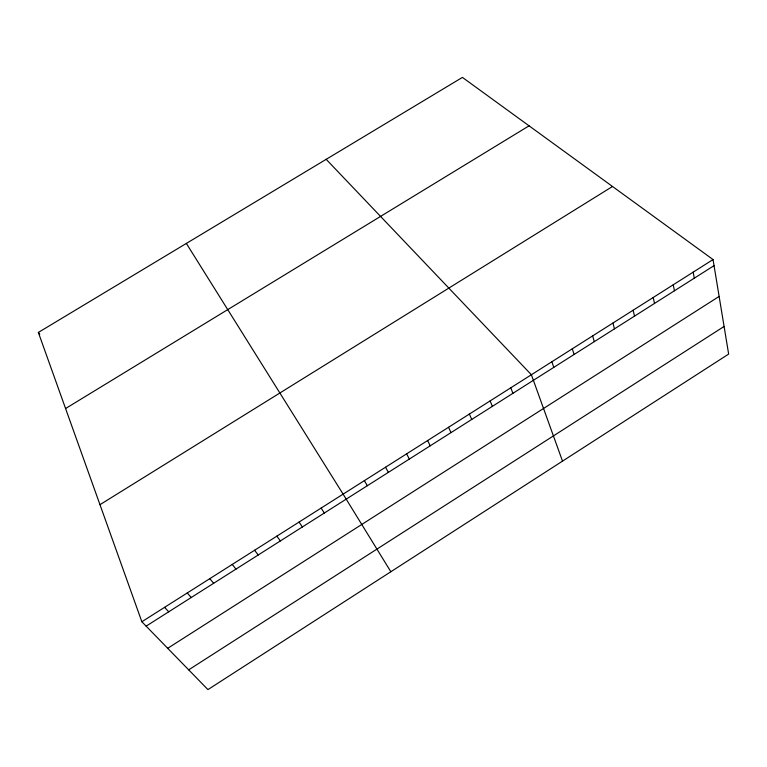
<?xml version="1.0" encoding="UTF-8"?>
<svg xmlns="http://www.w3.org/2000/svg" width="767" height="767" viewBox="0 0 767 767"><rect width="100%" height="100%" fill="white"/><g stroke="black" fill="none" stroke-linecap="round" stroke-linejoin="round"><path stroke-width="1.15" d="M188.682 669.85L724.086 326.454M167.705 648.297L719.13 296.426M141.857 621.749L713.042 259.553L462.424 77.39L38.35 332.437L141.857 621.749L207.934 689.61L728.65 354.076L713.042 259.553M146.133 626.14L714.048 265.641M99.969 504.676L612.517 186.486M65.579 408.533L529.057 125.826M326.186 159.325L531.378 374.747L562.508 461.13M164.598 607.33L168.73 611.788M187.244 592.968L191.242 597.503M209.784 578.673L213.657 583.275M38.35 332.437L39.759 334.182M232.238 564.435L235.977 569.104M254.606 550.255L258.201 555.001M276.868 536.133L280.338 540.946M299.044 522.078L302.38 526.958M321.124 508.07L324.336 513.018M186.352 243.427L343.108 494.13L390.854 571.741M364.363 480.65L367.326 485.732M385.533 467.228L388.37 472.367M406.625 453.863L409.338 459.059M427.622 440.546L430.22 445.809M448.542 427.277L451.015 432.607M469.375 414.065L471.734 419.463M490.123 400.911L492.366 406.366M510.793 387.805L512.912 393.318M551.876 361.746L553.774 367.383M572.307 348.803L574.08 354.488M592.642 335.898L594.31 341.651M612.91 323.051L614.463 328.861M633.091 310.252L634.539 316.119M653.196 297.5L654.529 303.425M673.225 284.806L674.442 290.779M693.167 272.151L694.288 278.191"/></g></svg>
